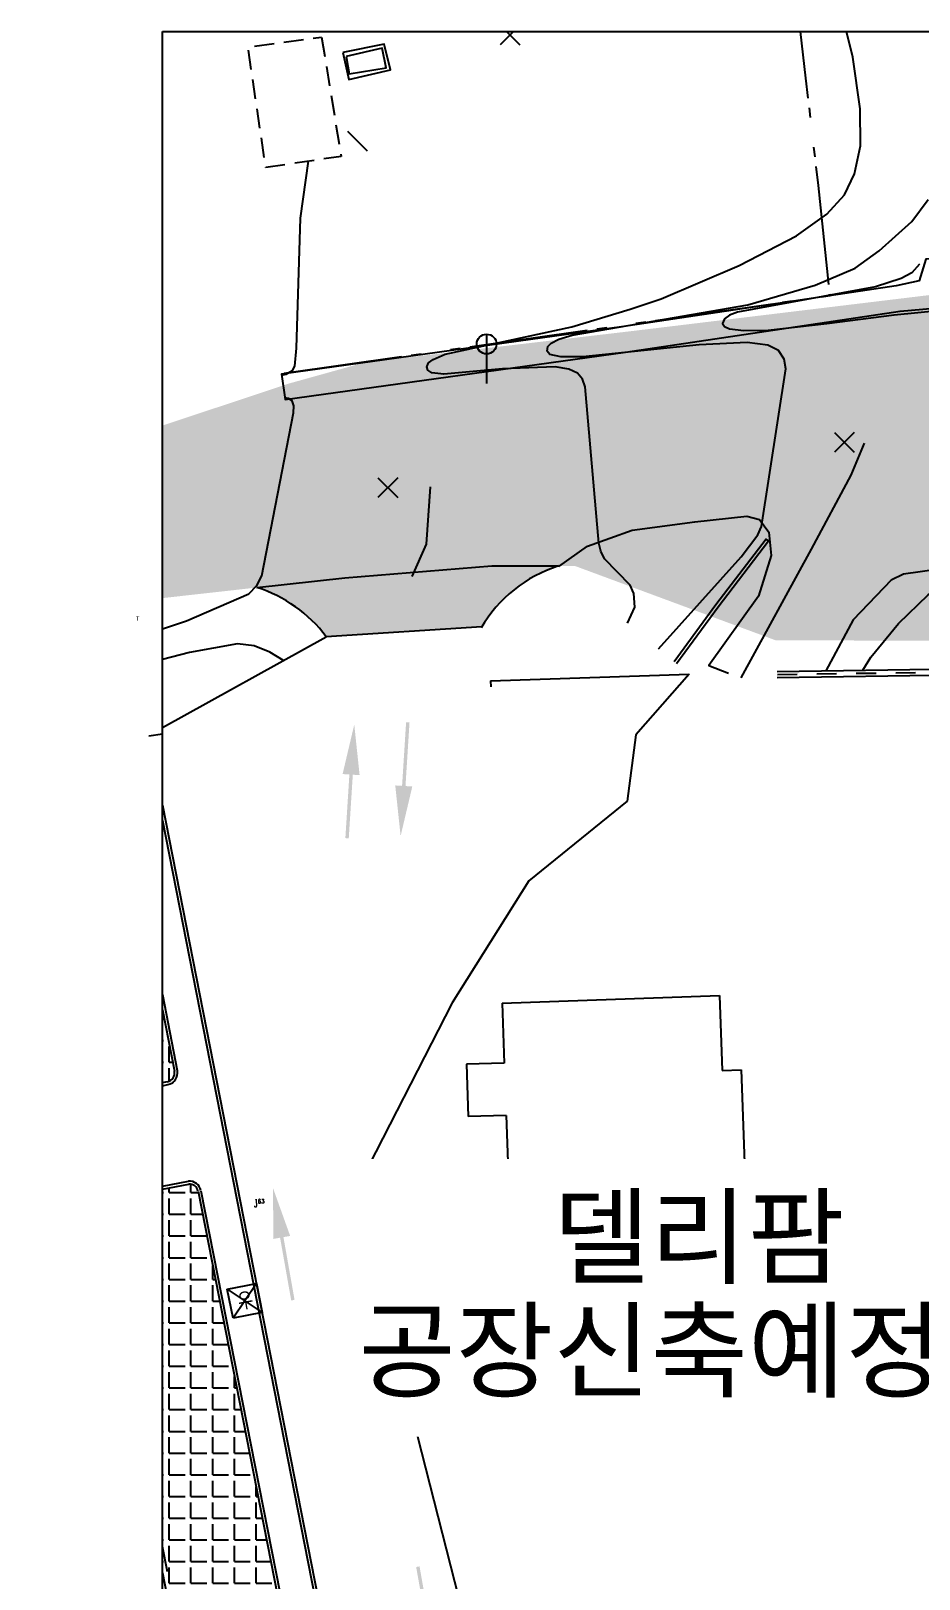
# Model space of a CAD drawing. Header units: inches. Extents: x 12 to 405, y 13 to 268.
# Drawn here: x 12.2 to 57.2, y 189.6 to 268 of the extents above; entities that cross this region are included whole.
import ezdxf
from ezdxf.enums import TextEntityAlignment as Align

# ---------------------------------------------------------------- set-up
doc = ezdxf.new("R2010")
doc.units = ezdxf.units.IN
doc.header["$MEASUREMENT"] = 0
doc.set_wipeout_variables(frame=1)
for name, pattern in [('AAA007', [1.5, 1, -0.5]), ('AAC006', [9.5, 6, -0.5, 0.5, -1.5, 0.5, -0.5]), ('HIDDEN', [2, 1, -1]), ('PHANTOM2', [12.5, 10, -0.5, 0.5, -0.5, 0.5, -0.5])]:
    doc.linetypes.add(name, pattern=pattern)
for name, color, linetype in [('00_범례', 7, 'Continuous'), ('01-빗물받이', 7, 'Continuous'), ('3-노면표시', 7, 'Continuous'), ('_HAT', 6, 'Continuous'), ('AAA007', 7, 'AAA007'), ('AAC006', 7, 'AAC006'), ('AD002', 7, 'Continuous'), ('ADA030', 1, 'Continuous'), ('AEC004', 1, 'Continuous'), ('AZ0803', 7, 'Continuous'), ('CA002', 7, 'Continuous'), ('CAA001', 8, 'Continuous'), ('CAA002', 30, 'Continuous'), ('CODE', 2, 'Continuous'), ('DA001', 3, 'Continuous'), ('G', 3, 'Continuous'), ('NAME', 3, 'Continuous'), ('SITE_20200109$0$AA-HACTH', 5, 'Continuous'), ('SITE_20200109$0$ELE7', 7, 'Continuous'), ('건물', 211, 'Continuous'), ('계_우수', 5, 'Continuous'), ('솔리드', 7, 'PHANTOM2')]:
    doc.layers.add(name, color=color, linetype=linetype)
doc.styles.add('HY울릉도M', font='NanumGothic.ttf')
doc.styles.get("Standard").update_dxf_attribs({"font": 'txt', "bigfont": 'whgtxt.shx'})
doc.styles.add('TEXT', font='txt.shx', dxfattribs={"width": 0.333333, "bigfont": 'KORsimple'})
doc.styles.add('굴림', font='')
doc.styles.get('굴림').set_extended_font_data('Gulim')
pattern_1 = [(0, (-176.6241, -16.3199), (0, 1.1), [0.8000016, -0.3000006]), (90, (-176.6241, -16.3199), (-1.1000022, 1e-16), [0.8, -0.3])]

# ---------------------------------------------------------------- blocks, each defined once
blk = doc.blocks.new('AEC004')
at = {"layer": 'AEC004', "flags": 128}
blk.add_lwpolyline([(0, 2.5), (0, 0)], dxfattribs=at)
at = {"layer": 'AEC004'}
blk.add_circle((0, 2), 0.5, dxfattribs=at)

msp = doc.modelspace()

# ---------------------------------------------------------------- hatches: boundary and pattern name
at = {"layer": '3-노면표시', "linetype": 'Continuous'}
for points in [[(31.175, 233.01), (30.971, 229.786), (30.625, 229.808), (30.897, 227.247), (31.489, 229.753), (31.144, 229.775), (31.348, 232.999)], [(28.098, 227.138), (28.302, 230.362), (27.957, 230.384), (28.549, 232.89), (28.82, 230.329), (28.475, 230.351), (28.27, 227.127)], [(26.957, 210.144), (27.52, 206.963), (27.18, 206.902), (28.049, 204.478), (28.032, 207.053), (27.691, 206.993), (27.127, 210.174)], [(25.355, 203.71), (24.791, 206.892), (24.45, 206.831), (24.433, 209.406), (25.302, 206.982), (24.961, 206.922), (25.525, 203.741)], [(31.685, 190.208), (32.249, 187.026), (31.908, 186.966), (32.777, 184.542), (32.76, 187.117), (32.419, 187.057), (31.855, 190.238)]]:
    msp.add_hatch(color=8, dxfattribs=at).paths.add_polyline_path(points)
at = {"layer": '_HAT'}
h = msp.add_hatch(dxfattribs=at)
h.set_pattern_fill('DOTS', color=8, scale=1000, style=0)
h.set_pattern_definition([(0, (-176.62415, -16.31994), (0.031250063, 0.06250001), [0, -0.062500127])])
edge = h.paths.add_edge_path()
edge.add_ellipse((21.514, 233.156), major_axis=(-7, 0.001), ratio=0.999998, start_angle=216.7156, end_angle=252.55106)
edge.add_line((23.614, 239.833), (28.065, 240.331))
edge.add_line((28.065, 240.331), (35.511, 240.934))
edge.add_line((35.511, 240.934), (38.892, 240.928))
edge.add_ellipse((41.024, 234.26), major_axis=(7, 0.002), ratio=0.999998, start_angle=107.71396, end_angle=149.23424)
edge.add_line((35.008, 237.839), (27.126, 237.34))
h = msp.add_hatch(dxfattribs=at)
h.set_pattern_fill('ANGLE', color=8, scale=4000, style=0)
h.set_pattern_definition(pattern_1)
h.paths.add_polyline_path([(12.523, 221.994), (12.517, 222.025), (12.506, 222.05), (12.509, 222.043), (12.511, 222.036), (12.514, 222.029), (12.516, 222.022), (12.518, 222.015), (12.52, 222.008), (12.521, 222.001)])
h.paths.add_polyline_path([(12.414, 222.178), (12.371, 222.2), (12.377, 222.197), (12.383, 222.193), (12.39, 222.189), (12.396, 222.185), (12.402, 222.181), (12.408, 222.177), (12.414, 222.172), (12.419, 222.167), (12.425, 222.163), (12.431, 222.158), (12.436, 222.153), (12.441, 222.148), (12.446, 222.142)])
h.paths.add_polyline_path([(12.484, 222.101), (12.451, 222.137), (12.456, 222.131), (12.461, 222.126), (12.466, 222.12), (12.47, 222.114), (12.474, 222.108), (12.478, 222.102), (12.482, 222.096), (12.486, 222.09), (12.49, 222.083), (12.493, 222.077), (12.497, 222.07), (12.5, 222.064), (12.503, 222.057)])
h.paths.add_polyline_path([(12.321, 222.226), (12.273, 222.233), (12.281, 222.231), (12.288, 222.23), (12.295, 222.229), (12.302, 222.227), (12.309, 222.225), (12.316, 222.223), (12.323, 222.221), (12.33, 222.218), (12.337, 222.216), (12.344, 222.213), (12.351, 222.21), (12.357, 222.207), (12.364, 222.204)])
h.paths.add_polyline_path([(18.827, 218.439), (18.827, 214.748), (19.083, 214.799), (19.094, 214.801), (19.105, 214.804), (19.116, 214.806), (19.126, 214.809), (19.137, 214.813), (19.147, 214.816), (19.158, 214.82), (19.168, 214.824), (19.178, 214.829), (19.188, 214.833), (19.198, 214.838), (19.208, 214.843), (19.218, 214.848), (19.227, 214.854), (19.237, 214.86), (19.246, 214.866), (19.255, 214.872), (19.264, 214.878), (19.273, 214.885), (19.281, 214.892), (19.29, 214.899), (19.298, 214.906), (19.306, 214.914), (19.314, 214.921), (19.322, 214.929), (19.329, 214.937), (19.337, 214.946), (19.344, 214.954), (19.351, 214.963), (19.358, 214.971), (19.364, 214.98), (19.37, 214.989), (19.376, 214.999), (19.382, 215.008), (19.388, 215.018), (19.393, 215.027), (19.398, 215.037), (19.403, 215.047), (19.408, 215.057), (19.412, 215.067), (19.416, 215.077), (19.42, 215.088), (19.424, 215.098), (19.427, 215.109), (19.43, 215.119), (19.433, 215.13), (19.436, 215.141), (19.438, 215.152), (19.44, 215.162), (19.442, 215.173), (19.443, 215.184), (19.444, 215.195), (19.445, 215.206), (19.446, 215.217), (19.447, 215.228), (19.447, 215.239), (19.447, 215.25), (19.446, 215.261), (19.446, 215.272), (19.445, 215.283), (19.443, 215.294), (19.442, 215.305), (19.44, 215.316), (19.438, 215.327)])
h.paths.add_polyline_path([(12.22, 222.24), (12.171, 222.23), (12.178, 222.232), (12.185, 222.233), (12.193, 222.234), (12.2, 222.235), (12.207, 222.235), (12.215, 222.236), (12.222, 222.236), (12.229, 222.236), (12.237, 222.236), (12.244, 222.236), (12.251, 222.235), (12.259, 222.234), (12.266, 222.234)])
h = msp.add_hatch(dxfattribs=at)
h.set_pattern_fill('AR-HBONE', color=8, scale=100, style=0)
h.set_pattern_definition([(44.99995, (-176.62415, -16.31994), (0, 0.5656855), [1.2000013, -0.4000004]), (135.00005, (-176.3413, -16.0371), (1e-16, 0.5656855), [1.2000013, -0.4000004])])
edge = h.paths.add_edge_path()
edge.add_line((45.491, 182.224), (63.706, 188.588))
edge.add_ellipse((62.404, 192.317), major_axis=(-3.95, 0.004), ratio=0.999998, start_angle=109.32073, end_angle=179.98352)
edge.add_line((66.354, 192.311), (66.355, 193.732))
edge.add_line((66.355, 193.732), (68.055, 193.73))
edge.add_line((68.055, 193.73), (68.054, 192.309))
edge.add_ellipse((62.404, 192.317), major_axis=(5.65, 0.005), ratio=0.999998, start_angle=289.20342, end_angle=359.86622, ccw=False)
edge.add_line((64.267, 186.983), (47.543, 181.14))
edge.add_line((47.543, 181.14), (45.491, 182.224))
at = {"layer": 'SITE_20200109$0$AA-HACTH'}
h = msp.add_hatch(dxfattribs=at)
h.set_pattern_fill('AR-HBONE', color=8, scale=100, style=0)
h.set_pattern_definition([(44.99995, (-176.62415, -16.31994), (1e-16, 0.5656855), [1.2000013, -0.4000004]), (135.00005, (-176.3413, -16.0371), (1e-16, 0.5656855), [1.2000013, -0.4000004])])
h.paths.add_polyline_path([(20.777, 209.292), (20.774, 209.303), (20.777, 209.29), (20.78, 209.276)])
h.paths.add_polyline_path([(19.122, 214.654), (19.127, 214.655), (19.112, 214.652)])
h.paths.add_polyline_path([(19.184, 214.668), (19.225, 214.686), (19.211, 214.68), (19.198, 214.675), (19.184, 214.67), (19.17, 214.666), (19.155, 214.662), (19.141, 214.658)])
h.paths.add_polyline_path([(20.163, 209.762), (20.144, 209.759), (20.157, 209.76), (20.171, 209.76), (20.185, 209.761), (20.198, 209.761), (20.212, 209.76)])
h.paths.add_polyline_path([(19.279, 214.709), (19.317, 214.733), (19.304, 214.725), (19.291, 214.718), (19.278, 214.711), (19.265, 214.704), (19.252, 214.697), (19.239, 214.691)])
h.paths.add_polyline_path([(20.274, 209.757), (20.226, 209.76), (20.239, 209.759), (20.253, 209.757), (20.266, 209.756), (20.28, 209.754), (20.293, 209.752), (20.307, 209.749), (20.32, 209.747)])
h.paths.add_polyline_path([(19.366, 214.765), (19.399, 214.795), (19.388, 214.785), (19.376, 214.776), (19.365, 214.766), (19.353, 214.758), (19.341, 214.749), (19.329, 214.741)])
h.paths.add_polyline_path([(20.38, 209.733), (20.334, 209.743), (20.347, 209.74), (20.36, 209.736), (20.373, 209.732), (20.386, 209.728), (20.399, 209.724), (20.412, 209.719), (20.424, 209.714)])
h.paths.add_polyline_path([(19.442, 214.835), (19.469, 214.87), (19.46, 214.859), (19.45, 214.847), (19.44, 214.836), (19.43, 214.826), (19.42, 214.815), (19.409, 214.805)])
h.paths.add_polyline_path([(20.481, 209.689), (20.437, 209.708), (20.449, 209.702), (20.461, 209.696), (20.473, 209.69), (20.485, 209.684), (20.497, 209.677), (20.509, 209.67), (20.52, 209.662)])
h.paths.add_polyline_path([(19.505, 214.917), (19.525, 214.956), (19.518, 214.943), (19.511, 214.931), (19.503, 214.918), (19.495, 214.906), (19.486, 214.894), (19.478, 214.882)])
h.paths.add_polyline_path([(20.572, 209.628), (20.532, 209.655), (20.543, 209.647), (20.554, 209.639), (20.565, 209.63), (20.575, 209.622), (20.586, 209.613), (20.596, 209.604), (20.606, 209.594)])
h.paths.add_polyline_path([(19.552, 215.009), (19.566, 215.051), (19.561, 215.037), (19.556, 215.023), (19.55, 215.009), (19.545, 214.996), (19.538, 214.983), (19.532, 214.969)])
h.paths.add_polyline_path([(20.65, 209.551), (20.616, 209.585), (20.625, 209.575), (20.634, 209.565), (20.644, 209.555), (20.652, 209.545), (20.661, 209.534), (20.669, 209.523), (20.677, 209.512)])
h.paths.add_polyline_path([(19.584, 215.107), (19.59, 215.151), (19.588, 215.136), (19.585, 215.122), (19.582, 215.108), (19.578, 215.093), (19.575, 215.079), (19.57, 215.065)])
h.paths.add_polyline_path([(20.713, 209.462), (20.685, 209.501), (20.693, 209.49), (20.7, 209.478), (20.707, 209.467), (20.714, 209.455), (20.721, 209.443), (20.727, 209.431), (20.733, 209.418)])
h.paths.add_polyline_path([(19.598, 215.209), (19.597, 215.254), (19.597, 215.239), (19.596, 215.224), (19.596, 215.21), (19.595, 215.195), (19.594, 215.18), (19.592, 215.166)])
h.paths.add_polyline_path([(20.759, 209.363), (20.739, 209.406), (20.744, 209.394), (20.749, 209.381), (20.754, 209.368), (20.759, 209.355), (20.763, 209.342), (20.767, 209.329), (20.771, 209.316)])
h.paths.add_polyline_path([(19.595, 215.309), (19.585, 215.356), (19.588, 215.342), (19.59, 215.327), (19.592, 215.312), (19.594, 215.298), (19.595, 215.283), (19.596, 215.268)])
h = msp.add_hatch(dxfattribs=at)
h.set_pattern_fill('ANGLE', color=8, scale=4000, style=0)
h.set_pattern_definition(pattern_1)
h.paths.add_polyline_path([(18.827, 209.347), (18.827, 189.916), (20.226, 182.794), (20.228, 182.786), (20.229, 182.779), (20.23, 182.772), (20.23, 182.764), (20.231, 182.757), (20.232, 182.75), (20.232, 182.742), (20.232, 182.735), (20.232, 182.728), (20.231, 182.72), (20.231, 182.713), (20.23, 182.706), (20.23, 182.698), (20.228, 182.691), (20.227, 182.684), (20.226, 182.676), (20.224, 182.669), (20.223, 182.662), (20.221, 182.655), (20.219, 182.648), (20.216, 182.641), (20.214, 182.634), (20.211, 182.627), (20.209, 182.62), (20.206, 182.613), (20.203, 182.607), (20.2, 182.6), (20.196, 182.594), (20.193, 182.587), (20.189, 182.581), (20.185, 182.575), (20.181, 182.568), (20.177, 182.562), (20.172, 182.556), (20.168, 182.551), (20.163, 182.545), (20.159, 182.539), (20.154, 182.534), (20.149, 182.528), (20.143, 182.523), (20.138, 182.518), (20.133, 182.513), (20.127, 182.508), (20.122, 182.503), (20.116, 182.499), (20.11, 182.494), (20.104, 182.49), (20.098, 182.486), (20.092, 182.482), (20.085, 182.478), (20.079, 182.474), (20.073, 182.471), (20.066, 182.467), (20.059, 182.464), (20.053, 182.461), (20.046, 182.458), (20.039, 182.456), (20.032, 182.453), (20.025, 182.451), (20.018, 182.448), (20.011, 182.446), (20.004, 182.445), (19.997, 182.443), (19.99, 182.441), (25.681, 183.56), (20.633, 209.247), (20.631, 209.257), (20.629, 209.267), (20.626, 209.277), (20.623, 209.287), (20.62, 209.296), (20.617, 209.306), (20.614, 209.315), (20.61, 209.325), (20.606, 209.334), (20.602, 209.344), (20.598, 209.353), (20.594, 209.362), (20.589, 209.371), (20.584, 209.38), (20.579, 209.389), (20.574, 209.397), (20.569, 209.406), (20.563, 209.414), (20.557, 209.422), (20.551, 209.431), (20.545, 209.439), (20.539, 209.446), (20.532, 209.454), (20.526, 209.462), (20.519, 209.469), (20.512, 209.477), (20.505, 209.484), (20.497, 209.491), (20.49, 209.497), (20.482, 209.504), (20.474, 209.51), (20.466, 209.517), (20.458, 209.523), (20.45, 209.529), (20.442, 209.534), (20.433, 209.54), (20.425, 209.545), (20.416, 209.55), (20.407, 209.555), (20.398, 209.56), (20.389, 209.565), (20.38, 209.569), (20.371, 209.573), (20.362, 209.577), (20.352, 209.581), (20.343, 209.584), (20.333, 209.588), (20.324, 209.591), (20.314, 209.594), (20.304, 209.596), (20.294, 209.599), (20.284, 209.601), (20.274, 209.603), (20.264, 209.605), (20.254, 209.606), (20.244, 209.607), (20.234, 209.609), (20.224, 209.609), (20.214, 209.61), (20.204, 209.61), (20.194, 209.611), (20.184, 209.611), (20.174, 209.61), (20.164, 209.61)])
h.paths.add_polyline_path([(15.139, 208.579), (15.134, 208.587), (15.129, 208.594), (15.13, 208.592), (15.132, 208.59), (15.133, 208.588), (15.135, 208.586), (15.136, 208.584), (15.137, 208.581)])
h.paths.add_polyline_path([(15.175, 208.498), (15.172, 208.506), (15.173, 208.504), (15.173, 208.501), (15.174, 208.499), (15.175, 208.496), (15.175, 208.494), (15.176, 208.492), (15.176, 208.489)])
h.paths.add_polyline_path([(15.169, 208.516), (15.166, 208.525), (15.167, 208.522), (15.167, 208.52), (15.168, 208.518), (15.169, 208.515), (15.17, 208.513), (15.171, 208.511), (15.171, 208.508)])
h.paths.add_polyline_path([(15.128, 208.596), (15.123, 208.603), (15.117, 208.609), (15.119, 208.607), (15.12, 208.605), (15.122, 208.604), (15.123, 208.602), (15.125, 208.6), (15.126, 208.598)])
h.paths.add_polyline_path([(15.148, 208.562), (15.144, 208.57), (15.14, 208.577), (15.141, 208.575), (15.142, 208.573), (15.144, 208.571), (15.145, 208.569), (15.146, 208.567), (15.147, 208.565)])
h.paths.add_polyline_path([(15.178, 208.483), (15.177, 208.487), (15.178, 208.485), (15.178, 208.482), (15.179, 208.48), (15.179, 208.477)])
h.paths.add_polyline_path([(15.162, 208.535), (15.158, 208.543), (15.159, 208.54), (15.16, 208.538), (15.161, 208.536), (15.162, 208.534), (15.163, 208.531), (15.164, 208.529), (15.165, 208.527)])
h.paths.add_polyline_path([(15.116, 208.611), (15.111, 208.617), (15.111, 208.617), (15.112, 208.615), (15.114, 208.613)])
h.paths.add_polyline_path([(15.154, 208.553), (15.15, 208.56), (15.151, 208.558), (15.152, 208.556), (15.153, 208.554), (15.154, 208.552), (15.155, 208.549), (15.156, 208.547), (15.157, 208.545)])
at = {"layer": '솔리드'}
h = msp.add_hatch(color=253, dxfattribs=at)
edge = h.paths.add_edge_path()
edge.add_line((67.435, 268.011), (58.952, 268.011))
edge.add_line((58.952, 268.011), (60.117, 261.608))
edge.add_line((60.117, 261.608), (60.313, 261))
edge.add_line((60.313, 261), (60.324, 259.259))
edge.add_line((60.324, 259.259), (60.058, 257.218))
edge.add_line((60.058, 257.218), (59.664, 255.541))
edge.add_line((59.664, 255.541), (59.285, 254.846))
edge.add_line((59.285, 254.846), (42.534, 252.819))
edge.add_line((42.534, 252.819), (29.076, 251.239))
edge.add_line((29.076, 251.239), (25.242, 250.171))
edge.add_line((25.242, 250.171), (18.827, 248.039))
edge.add_line((18.827, 248.039), (18.827, 239.298))
edge.add_line((18.827, 239.298), (28.063, 240.331))
edge.add_line((28.063, 240.331), (29.652, 240.459))
edge.add_line((29.652, 240.459), (35.509, 240.934))
edge.add_line((35.509, 240.934), (39.732, 240.926))
edge.add_line((39.732, 240.926), (49.904, 237.158))
edge.add_line((49.904, 237.158), (79.934, 237.104))
edge.add_arc((79.907, 222.104), 15, 78.46304, 89.89664, ccw=False)
edge.add_line((82.907, 236.801), (82.907, 236.246))
edge.add_arc((84.907, 236.246), 2, 180, 226.75993)
edge.add_line((83.537, 234.789), (83.992, 234.485))
edge.add_line((83.992, 234.485), (99.901, 230.317))
edge.add_line((99.901, 230.317), (112.43, 227.099))
edge.add_arc((125.407, 227.868), 13, 109.50436, 183.39036, ccw=False)
edge.add_arc((89.565, 329.059), 94.351, 289.50436, 303.87872)
edge.add_arc((45.475, 388.575), 168.375, 305.0453, 307.87525)
edge.add_arc((147.696, 249.78), 6, 18.07422, 78.92911, ccw=False)
edge.add_arc((183.564, 261.486), 31.731, 198.07422, 211.33695)
edge.add_line((156.463, 244.984), (159.452, 246.804))
edge.add_arc((183.564, 261.486), 28.231, 182.30874, 211.33695, ccw=False)
edge.add_arc((161.352, 260.59), 6, 126.15064, 182.30874, ccw=False)
edge.add_arc((202.843, 203.799), 76.333, 122.73177, 126.15129, ccw=False)
edge.add_line((161.569, 268.011), (140.414, 268.011))
edge.add_line((140.414, 268.011), (137.032, 265.782))
edge.add_arc((89.565, 329.059), 79.101, 284.97397, 306.87545, ccw=False)
edge.add_arc((89.799, 346.41), 95.918, 277.14469, 282.15993, ccw=False)
edge.add_line((101.729, 251.236), (100.799, 251.126))
edge.add_line((100.799, 251.126), (95.243, 253.09))
edge.add_line((95.243, 253.09), (93.362, 253.323))
edge.add_line((93.362, 253.323), (75.1, 253.614))
edge.add_line((75.1, 253.614), (72.21, 257.501))
edge.add_line((72.21, 257.501), (70.757, 260.174))
edge.add_line((70.757, 260.174), (68.889, 264.365))
edge.add_line((68.889, 264.365), (67.909, 267.249))
edge.add_line((67.909, 267.249), (67.435, 268.011))

# ---------------------------------------------------------------- linework, layer by layer
at = {"color": 8}
for p, q in [((28.065, 240.331, -109.407), (35.511, 240.934, -109.407)), ((35.511, 240.934, -109.407), (38.892, 240.928, -109.407)), ((23.614, 239.833, -109.407), (28.065, 240.331, -109.407)), ((35.008, 237.839, -109.407), (27.126, 237.34, -109.407)), ((18.827, 232.742, -109.407), (27.126, 237.34, -109.407)), ((35.455, 235.104, -109.407), (45.523, 235.437, -109.407)), ((45.523, 235.437, -109.407), (42.82, 232.376, -109.407)), ((49.98, 235.584, -109.407), (81.687, 236.027, -109.407)), ((49.98, 235.284, -109.407), (81.598, 235.726, -109.407)), ((35.455, 235.104, -109.407), (35.465, 234.804, -109.407)), ((18.827, 232.407, -109.407), (18.141, 232.302, -109.407)), ((42.82, 232.376, -109.407), (42.372, 229.006, -109.407)), ((18.827, 228.812, -109.407), (27.743, 183.437, -109.407)), ((42.372, 229.006, -109.407), (37.397, 224.982, -109.407)), ((18.827, 228.034, -109.407), (27.596, 183.408, -109.407)), ((37.397, 224.982, -109.407), (33.503, 218.785, -109.407)), ((18.827, 219.217, -109.407), (19.585, 215.356, -109.407)), ((18.827, 218.439, -109.407), (19.438, 215.327, -109.407)), ((33.503, 218.785, -109.407), (28.594, 209.192, -109.407)), ((18.827, 214.748, -109.407), (19.083, 214.799, -109.407)), ((18.827, 214.595, -109.407), (19.112, 214.652, -109.407)), ((18.827, 209.5, -109.407), (20.144, 209.759, -109.407)), ((18.827, 209.347, -109.407), (20.164, 209.61, -109.407)), ((20.634, 209.243, -109.407), (25.781, 183.052, -109.407)), ((20.781, 209.272, -109.407), (25.928, 183.081, -109.407)), ((28.594, 209.192, -109.407), (36.27, 179.161, -109.407))]:
    msp.add_line(p, q, dxfattribs=at)
msp.add_lwpolyline([(18.827, 268.011), (281.15, 268.011), (281.15, 25.281), (18.827, 25.281)], close=True)
for centre, major_axis, start_param, end_param in [((41.024, 234.26, -109.407), (-7, 0.004), -1.260773, -0.528522), ((21.514, 233.156, -109.407), (-7, 0.001), 3.782401, 4.407847), ((18.997, 215.24, -109.407), (-0.45, 0), 1.76486, 3.335656), ((18.997, 215.24, -109.407), (0.6, 0.005), -1.385357, 0.185439), ((20.191, 209.161, -109.407), (0.6, 0.001), 0.191952, 1.648024), ((20.191, 209.161, -109.407), (0.45, 0.003), 0.188013, 1.626313)]:
    msp.add_ellipse(centre, major_axis=major_axis, ratio=0.999998, start_param=start_param, end_param=end_param, dxfattribs=at)
at = {"layer": '01-빗물받이', "color": 8, "ltscale": 2}
msp.add_line((18.818, 191.256, -110.029), (19.069, 189.98, -110.029), dxfattribs=at)
at = {"layer": 'AAA007', "color": 8, "elevation": 106.097, "flags": 128}
msp.add_lwpolyline([(26.891, 267.72), (27.884, 261.68), (24.063, 261.112), (23.162, 267.224)], close=True, dxfattribs=at)
at = {"layer": 'AAC006', "color": 8, "elevation": -23.504, "flags": 128}
msp.add_lwpolyline([(25.001, 250.688), (52.654, 254.63), (52.064, 260.21), (51.432, 265.639), (51.153, 268.011)], dxfattribs=at)
at = {"layer": 'AD002', "color": 8, "elevation": -23.504, "flags": 128}
for points in [[(48.143, 235.257), (51.711, 241.773), (53.726, 245.533), (54.398, 247.144)], [(31.484, 240.397), (32.206, 242.036), (32.413, 244.944)]]:
    msp.add_lwpolyline(points, dxfattribs=at)
at = {"layer": 'ADA030', "color": 8, "elevation": -23.504, "flags": 128}
msp.add_lwpolyline([(38.916, 240.908), (40.357, 241.935), (42.627, 242.736), (45.804, 243.169), (48.435, 243.449), (49.072, 243.274), (49.548, 242.632), (49.674, 241.459), (49.035, 239.391), (46.505, 235.884), (47.503, 235.502)], dxfattribs=at)
at = {"layer": 'AZ0803', "color": 8, "elevation": -23.504, "flags": 128}
for points in [[(28.132, 266.744), (28.29, 265.857), (30.158, 266.169), (29.963, 267.168)], [(56.008, 255.121), (42.095, 253.045), (24.862, 250.648), (25.042, 249.355), (42.282, 251.753), (56.201, 253.83), (58.494, 254.041), (59.881, 255.627), (59.093, 256.596), (57.496, 256.473), (57.165, 255.38)]]:
    msp.add_lwpolyline(points, close=True, dxfattribs=at)
msp.add_lwpolyline([(44.868, 235.979), (46.982, 238.863), (49.537, 242.195), (49.421, 242.284), (46.865, 238.951), (44.755, 236.073)], dxfattribs=at)
at = {"layer": 'CA002', "color": 8, "elevation": -23.504}
for points in [[(36.62, 268.011), (35.944, 267.335)], [(36.268, 268.011), (36.944, 267.335)], [(28.21, 262.957), (29.21, 261.957)], [(52.879, 247.686), (53.879, 246.686)], [(53.879, 247.686), (52.879, 246.686)], [(29.751, 245.399), (30.751, 244.399)], [(30.751, 245.399), (29.751, 244.399)]]:
    msp.add_lwpolyline(points, dxfattribs=at)
at = {"layer": 'CAA001', "color": 8, "elevation": -23.504, "flags": 128}
msp.add_lwpolyline([(42.397, 238.025), (42.765, 238.848), (42.706, 239.54), (42.529, 239.953), (41.23, 241.289), (41.038, 241.672), (40.942, 242.085), (40.241, 249.995), (40.106, 250.399), (39.859, 250.691), (39.42, 250.905), (38.723, 251.017), (36.057, 250.916), (33.081, 250.638), (32.479, 250.719), (32.276, 250.847), (32.229, 251.023), (32.303, 251.226), (32.54, 251.388), (33.155, 251.665), (39.573, 253.05), (42.528, 253.945), (44.1, 254.468), (48.046, 256.147), (50.956, 257.649), (52.488, 258.759), (53.378, 259.728), (53.89, 260.793), (54.191, 262.217), (54.172, 264.091), (53.807, 266.708), (53.491, 268.011)], dxfattribs=at)
at = {"layer": 'CAA002', "color": 8, "flags": 128}
for points, elevation in [([(26.168, 268.011), (26.168, 268.011)], -23.504), ([(54.309, 235.644), (54.714, 236.304), (56.116, 238.005), (57.622, 239.467), (59.551, 240.926), (61.005, 241.891), (61.224, 242.316), (61.366, 242.869), (61.715, 251.706), (61.927, 253.214), (62.511, 254.256), (63.147, 254.875), (66, 257.029), (66.184, 257.317), (66.219, 257.731), (66.104, 258.318), (64.011, 262.525), (63.488, 263.709), (62.803, 266.173), (62.502, 268.011)], -23.504), ([(24.869, 250.602), (25.094, 250.651), (25.412, 250.825), (25.541, 251.054), (25.626, 251.97), (25.826, 258.541), (26.23, 261.434)], -23.504), ([(43.96, 236.731), (48.151, 241.393), (48.989, 242.505), (49.178, 242.929), (50.42, 250.921), (50.333, 251.406), (50.034, 251.839), (49.496, 252.108), (48.45, 252.257), (46.015, 252.137), (40.131, 251.525), (39.02, 251.526), (38.463, 251.634), (38.328, 251.807), (38.355, 252.039), (38.522, 252.212), (38.906, 252.423), (39.582, 252.618), (48.491, 254.159), (51.905, 255.146), (53.932, 256.017), (55.145, 256.888), (56.794, 258.38), (57.626, 259.496)], -23.504), ([(57.184, 256.21), (56.792, 255.781), (56.257, 255.487), (54.962, 255.065), (47.955, 253.791), (47.558, 253.642), (47.311, 253.447), (47.205, 253.209), (47.302, 253.068), (47.558, 252.936), (48.281, 252.865), (49.516, 252.874), (52.49, 253.205)], -23.504), ([(52.49, 253.205), (55.901, 253.646), (58.304, 253.883)], -23.504), ([(18.827, 237.743), (20.052, 238.15), (23.203, 239.521), (23.619, 239.93), (23.874, 240.42), (25.476, 248.692), (25.487, 249.039), (25.397, 249.302), (25.218, 249.412), (25.031, 249.438)], 203.097), ([(24.963, 236.141), (24.266, 236.562), (23.485, 236.885), (22.635, 236.982), (20.209, 236.549), (18.827, 236.183)], 203.097)]:
    msp.add_lwpolyline(points, dxfattribs=dict(at, elevation=elevation))
at = {"layer": 'DA001', "color": 8, "elevation": -23.504, "flags": 128}
msp.add_lwpolyline([(27.976, 266.946), (28.275, 265.573), (30.391, 266.07), (30.072, 267.371)], close=True, dxfattribs=at)
msp.add_lwpolyline([(64.384, 235.785), (64.476, 237.532), (64.528, 239.952), (64.379, 240.44), (64.054, 240.791), (62.055, 241.05), (58.188, 240.765), (56.376, 240.513), (55.741, 240.213), (53.821, 238.193), (52.445, 235.618)], dxfattribs=at)
at = {"layer": 'G', "color": 8, "linetype": 'HIDDEN'}
msp.add_line((49.982, 235.434, -109.407), (81.643, 235.876, -109.407), dxfattribs=at)
at = {"layer": 'SITE_20200109$0$ELE7', "color": 8}
msp.add_line((18.827, 189.916, -109.407), (20.226, 182.794, -109.407), dxfattribs=at)
at = {"layer": '건물', "color": 8}
for p, q in [((36.038, 218.782, -109.407), (47.057, 219.171, -109.407)), ((47.057, 219.171, -109.407), (47.192, 215.371, -109.407)), ((36.038, 218.782, -109.407), (36.145, 215.742, -109.407)), ((36.145, 215.742, -109.407), (34.242, 215.69, -109.407)), ((34.242, 215.69, -109.407), (34.314, 213.026, -109.407)), ((47.192, 215.371, -109.407), (48.151, 215.405, -109.407)), ((48.151, 215.405, -109.407), (48.502, 205.485, -109.407)), ((36.239, 213.078, -109.407), (34.314, 213.026, -109.407)), ((36.239, 213.078, -109.407), (36.523, 205.061, -109.407)), ((36.523, 205.061, -109.407), (48.502, 205.485, -109.407))]:
    msp.add_line(p, q, dxfattribs=at)
at = {"layer": '계_우수', "color": 8, "linetype": 'Continuous'}
for p, q in [((22.117, 204.287, -110.237), (23.589, 204.576, -110.237)), ((22.407, 202.815, -110.237), (22.117, 204.287, -110.237)), ((22.117, 204.287, -110.237), (23.878, 203.104, -110.237)), ((23.589, 204.576, -110.237), (22.407, 202.815, -110.237)), ((23.589, 204.576, -110.237), (23.878, 203.104, -110.237)), ((23.878, 203.104, -110.237), (22.407, 202.815, -110.237))]:
    msp.add_line(p, q, dxfattribs=at)

# ---------------------------------------------------------------- block references
at = {"layer": 'AEC004', "color": 8}
msp.add_blockref('AEC004', (35.254, 250.17, 106.097), dxfattribs=at)

# ---------------------------------------------------------------- texts
at = {"color": 8, "style": '굴림', "width": 1.000002}
msp.add_text('T', height=0.218, dxfattribs=at).set_placement((17.486, 238.16, -109.407))
at = {"layer": 'CODE', "color": 8, "width": 1.000002}
msp.add_text(' J', height=0.2, dxfattribs=at).set_placement((23.308, 208.638, -109.407), align=Align.TOP_LEFT)
at = {"layer": 'NAME', "color": 8, "width": 1.000002}
msp.add_text(' 163', height=0.2, dxfattribs=at).set_placement((23.308, 208.638, -109.407))
at = {"layer": '계_우수', "color": 8, "linetype": 'Continuous', "style": 'TEXT', "oblique": 359.99999, "width": 0.999999}
msp.add_text('우', height=0.889, rotation=10.84617, dxfattribs=at).set_placement((23.038, 203.696, -109.407), align=Align.MIDDLE_CENTER)

# ---------------------------------------------------------------- next in the draw order: wipeouts: each hides what was drawn before it
at = {"color": 7, "linetype": 'ByBlock'}
msp.add_wipeout([(69.136, 196.806), (25.517, 196.806), (25.517, 210.875), (69.136, 210.875)], dxfattribs=at).translate(0, 0, -109.407).dxf.layer = '00_범례'

# ---------------------------------------------------------------- next in the draw order: texts
at = {"layer": '00_범례', "color": 7, "linetype": 'ByBlock', "style": 'HY울릉도M'}
for s, p in [('델리팜', (38.599, 204.976, -109.407)), ('공장신축예정지', (28.762, 199.212, -109.407))]:
    msp.add_text(s, height=3.9312, dxfattribs=at).set_placement(p)

# ---------------------------------------------------------------- next in the draw order: wipeouts: each hides what was drawn before it
at = {"color": 7, "linetype": 'ByBlock'}
msp.add_wipeout([(69.136, 196.806), (25.517, 196.806), (25.517, 210.875), (69.136, 210.875)], dxfattribs=at).translate(0, 0, -109.407).dxf.layer = '00_범례'

# ---------------------------------------------------------------- next in the draw order: linework, layer by layer
msp.add_lwpolyline([(18.827, 268.011), (281.15, 268.011), (281.15, 25.281), (18.827, 25.281)], close=True)

# ---------------------------------------------------------------- next in the draw order: texts
at = {"layer": '00_범례', "color": 7, "linetype": 'ByBlock', "style": 'HY울릉도M'}
for s, p in [('델리팜', (38.599, 204.976, -109.407)), ('공장신축예정지', (28.762, 199.212, -109.407))]:
    msp.add_text(s, height=3.9312, dxfattribs=at).set_placement(p)

doc.saveas('drawing.dxf')
